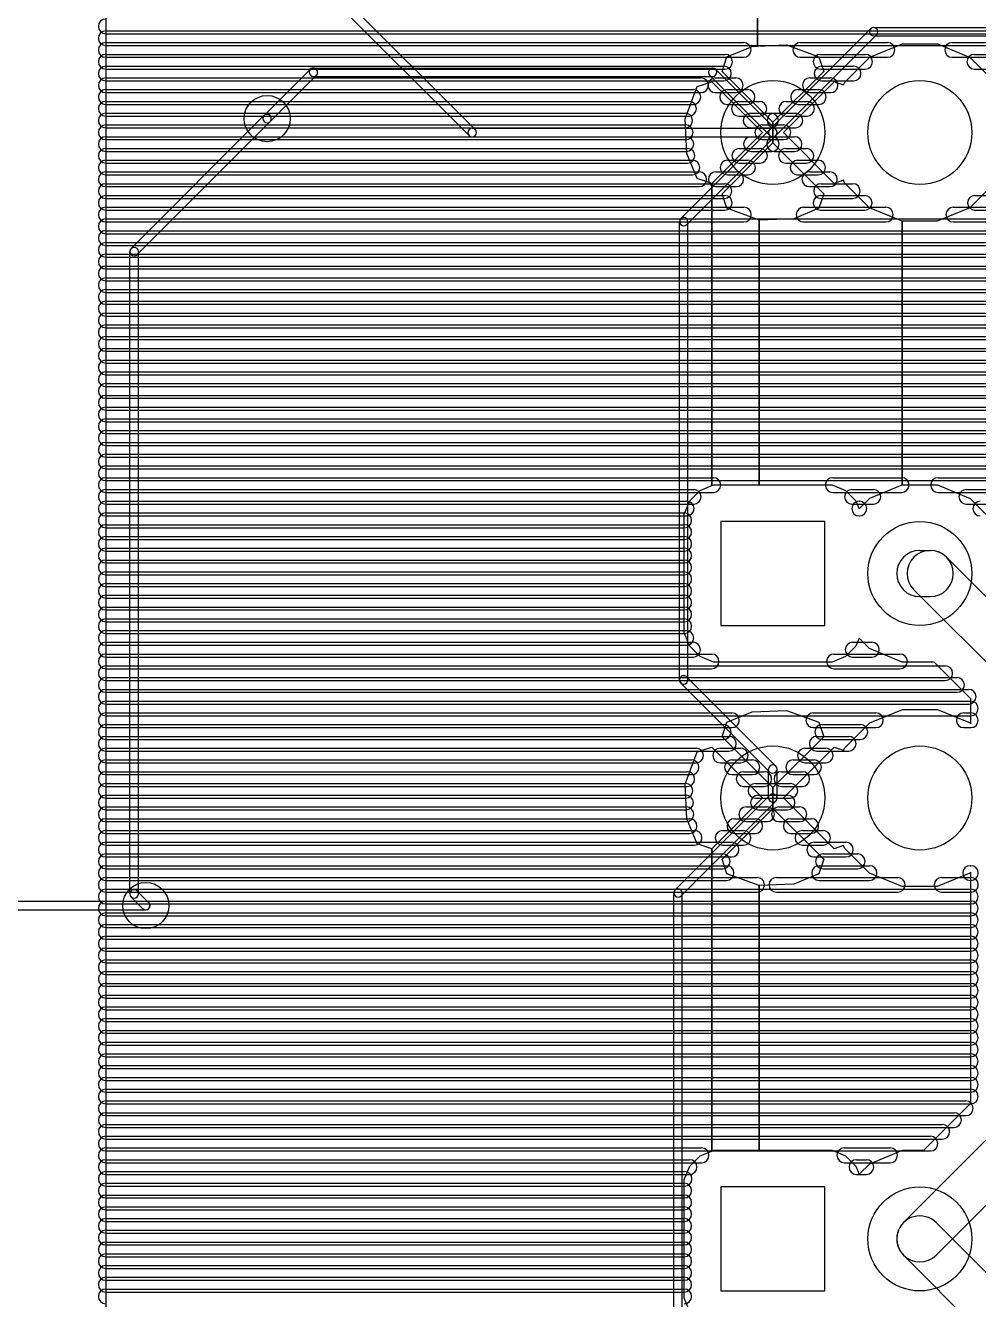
# Model space of a CAD drawing. Extents: x 25909 to 94169, y 14485 to 72115.
# Drawn here: x 76504 to 82990, y 24439 to 33106 of the extents above; entities that cross this region are included whole.
import ezdxf

# ---------------------------------------------------------------- set-up
doc = ezdxf.new("R2010")
doc.units = 0
doc.layers.add('BLACK', color=1, linetype='CONTINUOUS')

msp = doc.modelspace()

# ---------------------------------------------------------------- linework, layer by layer
at = {"layer": 'BLACK'}
for p, q in [((77050, 68150), (77050, 24288)), ((78326, 33555), (79523, 32358)), ((78367, 33596), (79564, 32399)), ((81486, 32966), (81486, 33402)), ((81486, 33402), (81486, 32966)), ((77050, 33070), (92578, 33070)), ((77050, 33070), (92578, 33070)), ((77050, 33050), (92498, 33050)), ((77050, 33050), (92498, 33050)), ((82256, 33084), (81571, 32399)), ((82297, 33043), (81612, 32358)), ((82277, 33093), (87913, 33093)), ((82277, 33035), (87913, 33035)), ((77050, 32990), (81392, 32990)), ((77050, 32990), (81392, 32990)), ((77050, 32970), (92578, 32970)), ((77050, 32970), (92578, 32970)), ((81278, 32893), (81449, 32964)), ((81449, 32964), (81486, 32966)), ((81486, 32966), (81684, 32974)), ((81684, 32974), (81904, 32893)), ((81777, 32990), (82371, 32990)), ((81777, 32990), (82371, 32990)), ((82250, 32890), (82472, 32981)), ((82472, 32981), (82712, 32981)), ((82712, 32981), (82933, 32889)), ((82811, 32990), (86371, 32990)), ((82811, 32990), (86371, 32990)), ((77050, 32910), (81266, 32910)), ((77050, 32910), (81266, 32910)), ((77050, 32890), (81392, 32890)), ((77050, 32890), (81392, 32890)), ((81245, 32794), (81278, 32893)), ((81777, 32890), (82371, 32890)), ((81777, 32890), (82371, 32890)), ((81904, 32893), (81937, 32794)), ((81915, 32910), (82219, 32910)), ((81915, 32910), (82219, 32910)), ((82080, 32720), (82250, 32890)), ((82811, 32890), (86371, 32890)), ((82811, 32890), (86371, 32890)), ((82933, 32889), (83103, 32719)), ((82962, 32910), (86220, 32910)), ((82962, 32910), (86220, 32910)), ((77050, 32830), (81258, 32830)), ((77050, 32830), (81258, 32830)), ((77050, 32810), (81266, 32810)), ((77050, 32810), (81266, 32810)), ((78129, 32495), (78442, 32808)), ((78170, 32454), (78483, 32767)), ((78464, 32817), (81180, 32817)), ((81161, 32767), (81570, 32358)), ((81202, 32808), (81611, 32399)), ((81486, 32554), (81245, 32794)), ((81937, 32794), (81591, 32449)), ((81915, 32810), (82219, 32810)), ((81915, 32810), (82219, 32810)), ((81922, 32830), (82140, 32830)), ((81922, 32830), (82140, 32830)), ((82962, 32810), (86220, 32810)), ((82962, 32810), (86220, 32810)), ((77050, 32750), (81102, 32750)), ((77050, 32750), (81102, 32750)), ((77050, 32730), (81258, 32730)), ((77050, 32730), (81258, 32730)), ((78464, 32759), (81180, 32759)), ((80995, 32471), (81076, 32691)), ((81076, 32691), (81175, 32724)), ((81175, 32724), (81486, 32413)), ((81199, 32750), (81339, 32750)), ((81199, 32750), (81339, 32750)), ((81662, 32378), (82007, 32724)), ((81842, 32750), (81984, 32750)), ((81842, 32750), (81984, 32750)), ((81922, 32730), (82140, 32730)), ((81922, 32730), (82140, 32730)), ((82007, 32724), (82072, 32703)), ((82072, 32703), (82080, 32720)), ((77050, 32670), (81050, 32670)), ((77050, 32670), (81050, 32670)), ((77050, 32650), (81102, 32650)), ((77050, 32650), (81102, 32650)), ((77050, 32590), (81020, 32590)), ((77050, 32590), (81020, 32590)), ((81199, 32650), (81339, 32650)), ((81199, 32650), (81339, 32650)), ((81279, 32670), (81419, 32670)), ((81279, 32670), (81419, 32670)), ((81359, 32590), (81499, 32590)), ((81359, 32590), (81499, 32590)), ((81682, 32590), (81824, 32590)), ((81682, 32590), (81824, 32590)), ((81762, 32670), (81904, 32670)), ((81762, 32670), (81904, 32670)), ((81842, 32650), (81984, 32650)), ((81842, 32650), (81984, 32650)), ((77050, 32570), (81050, 32570)), ((77050, 32570), (81050, 32570)), ((77050, 32510), (80994, 32510)), ((77050, 32510), (80994, 32510)), ((81279, 32570), (81419, 32570)), ((81279, 32570), (81419, 32570)), ((81439, 32510), (81579, 32510)), ((81439, 32510), (81579, 32510)), ((81591, 32449), (81486, 32554)), ((81602, 32510), (81744, 32510)), ((81602, 32510), (81744, 32510)), ((81762, 32570), (81904, 32570)), ((81762, 32570), (81904, 32570)), ((77050, 32490), (81020, 32490)), ((77050, 32490), (81020, 32490)), ((77050, 32430), (80998, 32430)), ((77050, 32430), (80998, 32430)), ((77224, 31590), (78127, 32493)), ((77265, 31549), (78168, 32452)), ((81005, 32236), (80995, 32471)), ((81359, 32490), (81499, 32490)), ((81359, 32490), (81499, 32490)), ((81519, 32430), (81663, 32430)), ((81519, 32430), (81663, 32430)), ((81591, 32307), (81591, 32449)), ((81591, 32449), (81591, 32307)), ((81682, 32490), (81824, 32490)), ((81682, 32490), (81824, 32490)), ((77050, 32410), (80994, 32410)), ((77050, 32410), (80994, 32410)), ((77050, 32350), (81002, 32350)), ((77050, 32350), (81002, 32350)), ((77050, 32330), (80998, 32330)), ((77050, 32330), (80998, 32330)), ((79544, 32407), (81590, 32407)), ((79544, 32349), (81590, 32349)), ((80963, 31792), (81570, 32399)), ((81004, 31751), (81611, 32358)), ((81486, 32344), (81175, 32032)), ((81439, 32410), (81579, 32410)), ((81439, 32410), (81579, 32410)), ((81442, 32350), (81584, 32350)), ((81442, 32350), (81584, 32350)), ((81486, 32413), (81520, 32378)), ((81520, 32378), (81486, 32344)), ((81519, 32330), (81663, 32330)), ((81519, 32330), (81663, 32330)), ((81599, 32350), (81739, 32350)), ((81599, 32350), (81739, 32350)), ((81602, 32410), (81744, 32410)), ((81602, 32410), (81744, 32410)), ((82007, 32032), (81662, 32378)), ((77050, 32270), (81010, 32270)), ((77050, 32270), (81010, 32270)), ((77050, 32250), (81002, 32250)), ((77050, 32250), (81002, 32250)), ((81362, 32270), (81504, 32270)), ((81362, 32270), (81504, 32270)), ((81442, 32250), (81584, 32250)), ((81442, 32250), (81584, 32250)), ((81486, 32203), (81591, 32307)), ((81591, 32307), (81937, 31962)), ((81599, 32250), (81739, 32250)), ((81599, 32250), (81739, 32250)), ((81679, 32270), (81819, 32270)), ((81679, 32270), (81819, 32270)), ((77050, 32190), (81044, 32190)), ((77050, 32190), (81044, 32190)), ((77050, 32170), (81010, 32170)), ((77050, 32170), (81010, 32170)), ((81076, 32065), (81005, 32236)), ((81245, 31962), (81486, 32203)), ((81282, 32190), (81422, 32190)), ((81282, 32190), (81422, 32190)), ((81362, 32170), (81504, 32170)), ((81362, 32170), (81504, 32170)), ((81679, 32170), (81819, 32170)), ((81679, 32170), (81819, 32170)), ((81759, 32190), (81899, 32190)), ((81759, 32190), (81899, 32190)), ((77050, 32110), (81090, 32110)), ((77050, 32110), (81090, 32110)), ((77050, 32090), (81044, 32090)), ((77050, 32090), (81044, 32090)), ((81202, 32110), (81342, 32110)), ((81202, 32110), (81342, 32110)), ((81282, 32090), (81422, 32090)), ((81282, 32090), (81422, 32090)), ((81759, 32090), (81899, 32090)), ((81759, 32090), (81899, 32090)), ((81839, 32110), (81979, 32110)), ((81839, 32110), (81979, 32110)), ((77050, 32030), (81262, 32030)), ((77050, 32030), (81262, 32030)), ((77050, 32010), (81090, 32010)), ((77050, 32010), (81090, 32010)), ((81175, 32032), (81076, 32065)), ((81175, 29976), (81175, 32032)), ((81175, 32032), (81175, 29976)), ((81202, 32010), (81342, 32010)), ((81202, 32010), (81342, 32010)), ((81839, 32010), (81979, 32010)), ((81839, 32010), (81979, 32010)), ((81919, 32030), (82135, 32030)), ((81919, 32030), (82135, 32030)), ((82072, 32054), (82007, 32032)), ((82079, 32037), (82072, 32054)), ((82249, 31867), (82079, 32037)), ((83102, 32036), (82932, 31866)), ((77050, 31950), (81264, 31950)), ((77050, 31950), (81264, 31950)), ((77050, 31930), (81262, 31930)), ((77050, 31930), (81262, 31930)), ((81278, 31863), (81245, 31962)), ((81937, 31962), (81904, 31863)), ((81916, 31950), (82216, 31950)), ((81916, 31950), (82216, 31950)), ((81919, 31930), (82135, 31930)), ((81919, 31930), (82135, 31930)), ((82966, 31950), (86216, 31950)), ((82966, 31950), (86216, 31950)), ((77050, 31870), (81394, 31870)), ((77050, 31870), (81394, 31870)), ((77050, 31850), (81264, 31850)), ((77050, 31850), (81264, 31850)), ((81486, 31787), (81278, 31863)), ((81904, 31863), (81733, 31792)), ((81800, 31870), (82360, 31870)), ((81800, 31870), (82360, 31870)), ((81916, 31850), (82216, 31850)), ((81916, 31850), (82216, 31850)), ((82470, 31775), (82249, 31867)), ((82932, 31866), (82710, 31775)), ((82819, 31870), (86361, 31870)), ((82819, 31870), (86361, 31870)), ((82966, 31850), (86216, 31850)), ((82966, 31850), (86216, 31850)), ((77050, 31790), (93448, 31790)), ((77050, 31790), (93448, 31790)), ((77050, 31770), (81394, 31770)), ((77050, 31770), (81394, 31770)), ((80955, 28655), (80955, 31771)), ((81013, 28655), (81013, 31771)), ((81498, 31782), (81486, 31787)), ((81733, 31792), (81498, 31782)), ((81498, 29981), (81498, 31782)), ((81498, 31782), (81498, 29981)), ((81800, 31770), (82360, 31770)), ((81800, 31770), (82360, 31770)), ((82470, 29981), (82470, 31775)), ((82710, 31775), (82470, 31775)), ((82470, 31775), (82470, 29981)), ((82819, 31770), (86361, 31770)), ((82819, 31770), (86361, 31770)), ((77050, 31710), (93448, 31710)), ((77050, 31710), (93448, 31710)), ((77050, 31690), (93448, 31690)), ((77050, 31690), (93448, 31690)), ((77050, 31630), (93448, 31630)), ((77050, 31630), (93448, 31630)), ((77050, 31610), (93448, 31610)), ((77050, 31610), (93448, 31610)), ((77050, 31550), (93448, 31550)), ((77050, 31550), (93448, 31550)), ((77215, 27198), (77215, 31568)), ((77273, 27198), (77273, 31568)), ((77050, 31530), (93448, 31530)), ((77050, 31530), (93448, 31530)), ((77050, 31470), (93448, 31470)), ((77050, 31470), (93448, 31470)), ((77050, 31450), (93448, 31450)), ((77050, 31450), (93448, 31450)), ((77050, 31390), (93448, 31390)), ((77050, 31390), (93448, 31390)), ((77050, 31370), (93448, 31370)), ((77050, 31370), (93448, 31370)), ((77050, 31310), (93448, 31310)), ((77050, 31310), (93448, 31310)), ((77050, 31290), (93448, 31290)), ((77050, 31290), (93448, 31290)), ((77050, 31230), (93448, 31230)), ((77050, 31230), (93448, 31230)), ((77050, 31210), (93448, 31210)), ((77050, 31210), (93448, 31210)), ((77050, 31150), (93448, 31150)), ((77050, 31150), (93448, 31150)), ((77050, 31130), (93448, 31130)), ((77050, 31130), (93448, 31130)), ((77050, 31070), (93448, 31070)), ((77050, 31070), (93448, 31070)), ((77050, 31050), (93448, 31050)), ((77050, 31050), (93448, 31050)), ((77050, 30990), (93448, 30990)), ((77050, 30990), (93448, 30990)), ((77050, 30970), (93448, 30970)), ((77050, 30970), (93448, 30970)), ((77050, 30910), (93448, 30910)), ((77050, 30910), (93448, 30910)), ((77050, 30890), (93448, 30890)), ((77050, 30890), (93448, 30890)), ((77050, 30830), (93448, 30830)), ((77050, 30830), (93448, 30830)), ((77050, 30810), (93448, 30810)), ((77050, 30810), (93448, 30810)), ((77050, 30750), (93448, 30750)), ((77050, 30750), (93448, 30750)), ((77050, 30730), (93448, 30730)), ((77050, 30730), (93448, 30730)), ((77050, 30670), (93448, 30670)), ((77050, 30670), (93448, 30670)), ((77050, 30650), (93448, 30650)), ((77050, 30650), (93448, 30650)), ((77050, 30590), (93448, 30590)), ((77050, 30590), (93448, 30590)), ((77050, 30570), (93448, 30570)), ((77050, 30570), (93448, 30570)), ((77050, 30510), (93448, 30510)), ((77050, 30510), (93448, 30510)), ((77050, 30490), (93448, 30490)), ((77050, 30490), (93448, 30490)), ((77050, 30430), (93448, 30430)), ((77050, 30430), (93448, 30430)), ((77050, 30410), (93448, 30410)), ((77050, 30410), (93448, 30410)), ((77050, 30350), (93448, 30350)), ((77050, 30350), (93448, 30350)), ((77050, 30330), (93448, 30330)), ((77050, 30330), (93448, 30330)), ((77050, 30270), (93448, 30270)), ((77050, 30270), (93448, 30270)), ((77050, 30250), (93448, 30250)), ((77050, 30250), (93448, 30250)), ((77050, 30190), (93448, 30190)), ((77050, 30190), (93448, 30190)), ((77050, 30170), (93448, 30170)), ((77050, 30170), (93448, 30170)), ((77050, 30110), (93448, 30110)), ((77050, 30110), (93448, 30110)), ((77050, 30090), (93448, 30090)), ((77050, 30090), (93448, 30090)), ((77050, 30030), (81186, 30030)), ((77050, 30030), (81186, 30030)), ((77050, 30010), (93448, 30010)), ((77050, 30010), (93448, 30010)), ((81998, 30030), (82468, 30030)), ((81998, 30030), (82468, 30030)), ((82715, 30030), (87681, 30030)), ((82715, 30030), (87681, 30030)), ((77050, 29950), (81052, 29950)), ((77050, 29950), (81052, 29950)), ((77050, 29930), (81186, 29930)), ((77050, 29930), (81186, 29930)), ((81026, 29873), (81096, 29943)), ((81096, 29943), (81175, 29976)), ((81175, 29976), (81188, 29981)), ((81188, 29981), (81486, 29981)), ((81486, 29981), (81498, 29981)), ((81498, 29981), (81995, 29981)), ((81995, 29981), (82086, 29943)), ((81998, 29930), (82468, 29930)), ((81998, 29930), (82468, 29930)), ((82086, 29943), (82156, 29873)), ((82129, 29950), (82275, 29950)), ((82129, 29950), (82275, 29950)), ((82250, 29890), (82470, 29981)), ((82470, 29981), (82712, 29981)), ((82712, 29981), (82933, 29889)), ((82715, 29930), (87681, 29930)), ((82715, 29930), (87681, 29930)), ((82907, 29950), (87549, 29950)), ((82907, 29950), (87549, 29950)), ((77050, 29870), (81004, 29870)), ((77050, 29870), (81004, 29870)), ((77050, 29850), (81052, 29850)), ((77050, 29850), (81052, 29850)), ((80988, 29782), (81026, 29873)), ((82129, 29850), (82275, 29850)), ((82129, 29850), (82275, 29850)), ((82156, 29873), (82178, 29819)), ((82178, 29819), (82250, 29890)), ((82178, 29870), (82180, 29870)), ((82178, 29870), (82180, 29870)), ((82907, 29850), (87549, 29850)), ((82907, 29850), (87549, 29850)), ((82933, 29889), (83103, 29719)), ((77050, 29790), (80988, 29790)), ((77050, 29790), (80988, 29790)), ((77050, 29770), (81004, 29770)), ((77050, 29770), (81004, 29770)), ((80988, 28975), (80988, 29782)), ((81945, 29732), (81237, 29732)), ((81237, 29732), (81237, 29024)), ((81945, 29024), (81945, 29732)), ((82178, 29770), (82180, 29770)), ((82178, 29770), (82180, 29770)), ((77050, 29710), (80988, 29710)), ((77050, 29710), (80988, 29710)), ((77050, 29690), (80988, 29690)), ((77050, 29690), (80988, 29690)), ((77050, 29630), (80988, 29630)), ((77050, 29630), (80988, 29630)), ((77050, 29610), (80988, 29610)), ((77050, 29610), (80988, 29610)), ((77050, 29550), (80988, 29550)), ((77050, 29550), (80988, 29550)), ((77050, 29530), (80988, 29530)), ((77050, 29530), (80988, 29530)), ((77050, 29470), (80988, 29470)), ((77050, 29470), (80988, 29470)), ((82591, 29535), (82661, 29535)), ((82773, 29489), (83457, 28805)), ((77050, 29450), (80988, 29450)), ((77050, 29450), (80988, 29450)), ((77050, 29390), (80988, 29390)), ((77050, 29390), (80988, 29390)), ((77050, 29370), (80988, 29370)), ((77050, 29370), (80988, 29370)), ((77050, 29310), (80988, 29310)), ((77050, 29310), (80988, 29310)), ((77050, 29290), (80988, 29290)), ((77050, 29290), (80988, 29290)), ((77050, 29230), (80988, 29230)), ((77050, 29230), (80988, 29230)), ((77050, 29210), (80988, 29210)), ((77050, 29210), (80988, 29210)), ((82551, 29267), (83235, 28583)), ((82591, 29221), (82661, 29221)), ((77050, 29150), (80988, 29150)), ((77050, 29150), (80988, 29150)), ((77050, 29130), (80988, 29130)), ((77050, 29130), (80988, 29130)), ((77050, 29070), (80988, 29070)), ((77050, 29070), (80988, 29070)), ((77050, 29050), (80988, 29050)), ((77050, 29050), (80988, 29050)), ((77050, 28990), (81002, 28990)), ((77050, 28990), (81002, 28990)), ((77050, 28970), (80988, 28970)), ((77050, 28970), (80988, 28970)), ((81026, 28883), (80988, 28975)), ((81237, 29024), (81945, 29024)), ((77050, 28910), (81048, 28910)), ((77050, 28910), (81048, 28910)), ((77050, 28890), (81002, 28890)), ((77050, 28890), (81002, 28890)), ((81096, 28813), (81026, 28883)), ((82156, 28883), (82086, 28813)), ((82133, 28910), (82265, 28910)), ((82133, 28910), (82265, 28910)), ((82178, 28938), (82156, 28883)), ((82249, 28867), (82178, 28938)), ((82470, 28775), (82249, 28867)), ((77050, 28830), (81174, 28830)), ((77050, 28830), (81174, 28830)), ((77050, 28810), (81048, 28810)), ((77050, 28810), (81048, 28810)), ((81187, 28775), (81096, 28813)), ((82086, 28813), (81994, 28775)), ((82006, 28830), (82456, 28830)), ((82006, 28830), (82456, 28830)), ((82133, 28810), (82265, 28810)), ((82133, 28810), (82265, 28810)), ((77050, 28750), (82764, 28750)), ((77050, 28750), (82764, 28750)), ((77050, 28730), (81174, 28730)), ((77050, 28730), (81174, 28730)), ((81994, 28775), (81187, 28775)), ((82006, 28730), (82456, 28730)), ((82006, 28730), (82456, 28730)), ((82689, 28775), (82470, 28775)), ((82939, 28525), (82689, 28775)), ((77050, 28670), (82844, 28670)), ((77050, 28670), (82844, 28670)), ((77050, 28650), (82764, 28650)), ((77050, 28650), (82764, 28650)), ((81570, 28027), (80963, 28634)), ((81611, 28068), (81004, 28675)), ((77050, 28590), (82924, 28590)), ((77050, 28590), (82924, 28590)), ((77050, 28570), (82844, 28570)), ((77050, 28570), (82844, 28570)), ((82939, 28356), (82939, 28525)), ((77050, 28510), (82938, 28510)), ((77050, 28510), (82938, 28510)), ((77050, 28490), (82924, 28490)), ((77050, 28490), (82924, 28490)), ((77050, 28430), (81312, 28430)), ((77050, 28430), (81312, 28430)), ((81278, 28366), (81449, 28437)), ((81449, 28437), (81684, 28447)), ((81684, 28447), (81904, 28366)), ((81866, 28430), (82292, 28430)), ((81866, 28430), (82292, 28430)), ((82250, 28363), (82472, 28454)), ((82472, 28454), (82712, 28454)), ((82712, 28454), (82933, 28362)), ((82890, 28430), (82938, 28430)), ((82890, 28430), (82938, 28430)), ((77050, 28410), (82938, 28410)), ((77050, 28410), (82938, 28410)), ((77050, 28350), (81256, 28350)), ((77050, 28350), (81256, 28350)), ((81245, 28267), (81278, 28366)), ((81904, 28366), (81937, 28267)), ((81926, 28350), (82186, 28350)), ((81926, 28350), (82186, 28350)), ((82080, 28193), (82250, 28363)), ((82933, 28362), (82939, 28356)), ((77050, 28330), (81312, 28330)), ((77050, 28330), (81312, 28330)), ((77050, 28270), (81292, 28270)), ((77050, 28270), (81292, 28270)), ((81591, 27922), (81245, 28267)), ((81937, 28267), (81591, 27922)), ((81866, 28330), (82292, 28330)), ((81866, 28330), (82292, 28330)), ((81889, 28270), (82107, 28270)), ((81889, 28270), (82107, 28270)), ((82890, 28330), (82938, 28330)), ((82890, 28330), (82938, 28330)), ((77050, 28250), (81256, 28250)), ((77050, 28250), (81256, 28250)), ((77050, 28190), (81068, 28190)), ((77050, 28190), (81068, 28190)), ((77050, 28170), (81292, 28170)), ((77050, 28170), (81292, 28170)), ((81076, 28164), (81175, 28197)), ((81175, 28197), (81520, 27851)), ((81232, 28190), (81372, 28190)), ((81232, 28190), (81372, 28190)), ((81662, 27851), (82007, 28197)), ((81809, 28190), (81951, 28190)), ((81809, 28190), (81951, 28190)), ((81889, 28170), (82107, 28170)), ((81889, 28170), (82107, 28170)), ((81926, 28250), (82186, 28250)), ((81926, 28250), (82186, 28250)), ((82007, 28197), (82072, 28176)), ((82072, 28176), (82080, 28193)), ((77050, 28110), (81038, 28110)), ((77050, 28110), (81038, 28110)), ((77050, 28090), (81068, 28090)), ((77050, 28090), (81068, 28090)), ((80995, 27944), (81076, 28164)), ((81232, 28090), (81372, 28090)), ((81232, 28090), (81372, 28090)), ((81312, 28110), (81452, 28110)), ((81312, 28110), (81452, 28110)), ((81729, 28110), (81871, 28110)), ((81729, 28110), (81871, 28110)), ((81809, 28090), (81951, 28090)), ((81809, 28090), (81951, 28090)), ((77050, 28030), (81008, 28030)), ((77050, 28030), (81008, 28030)), ((77050, 28010), (81038, 28010)), ((77050, 28010), (81038, 28010)), ((81312, 28010), (81452, 28010)), ((81312, 28010), (81452, 28010)), ((81392, 28030), (81532, 28030)), ((81392, 28030), (81532, 28030)), ((81562, 27851), (81562, 28047)), ((81620, 27851), (81620, 28047)), ((81649, 28030), (81791, 28030)), ((81649, 28030), (81791, 28030)), ((81729, 28010), (81871, 28010)), ((81729, 28010), (81871, 28010)), ((77050, 27950), (80996, 27950)), ((77050, 27950), (80996, 27950)), ((77050, 27930), (81008, 27930)), ((77050, 27930), (81008, 27930)), ((81005, 27709), (80995, 27944)), ((81392, 27930), (81532, 27930)), ((81392, 27930), (81532, 27930)), ((81472, 27950), (81710, 27950)), ((81472, 27950), (81710, 27950)), ((81591, 27780), (81591, 27922)), ((81591, 27922), (81591, 27780)), ((81649, 27930), (81791, 27930)), ((81649, 27930), (81791, 27930)), ((77050, 27870), (81000, 27870)), ((77050, 27870), (81000, 27870)), ((77050, 27850), (80996, 27850)), ((77050, 27850), (80996, 27850)), ((80925, 27226), (81570, 27871)), ((80966, 27185), (81611, 27830)), ((81520, 27851), (81175, 27505)), ((81472, 27850), (81710, 27850)), ((81472, 27850), (81710, 27850)), ((81489, 27870), (81691, 27870)), ((81489, 27870), (81691, 27870)), ((82007, 27505), (81662, 27851)), ((77050, 27790), (81002, 27790)), ((77050, 27790), (81002, 27790)), ((77050, 27770), (81000, 27770)), ((77050, 27770), (81000, 27770)), ((81245, 27435), (81591, 27780)), ((81409, 27790), (81551, 27790)), ((81409, 27790), (81551, 27790)), ((81489, 27770), (81691, 27770)), ((81489, 27770), (81691, 27770)), ((81591, 27780), (81937, 27435)), ((81632, 27790), (81772, 27790)), ((81632, 27790), (81772, 27790)), ((77050, 27710), (81024, 27710)), ((77050, 27710), (81024, 27710)), ((77050, 27690), (81002, 27690)), ((77050, 27690), (81002, 27690)), ((81076, 27538), (81005, 27709)), ((81329, 27710), (81471, 27710)), ((81329, 27710), (81471, 27710)), ((81409, 27690), (81551, 27690)), ((81409, 27690), (81551, 27690)), ((81632, 27690), (81772, 27690)), ((81632, 27690), (81772, 27690)), ((81712, 27710), (81852, 27710)), ((81712, 27710), (81852, 27710)), ((77050, 27630), (81058, 27630)), ((77050, 27630), (81058, 27630)), ((77050, 27610), (81024, 27610)), ((77050, 27610), (81024, 27610)), ((81249, 27630), (81391, 27630)), ((81249, 27630), (81391, 27630)), ((81329, 27610), (81471, 27610)), ((81329, 27610), (81471, 27610)), ((81712, 27610), (81852, 27610)), ((81712, 27610), (81852, 27610)), ((81792, 27630), (81932, 27630)), ((81792, 27630), (81932, 27630)), ((77050, 27550), (81310, 27550)), ((77050, 27550), (81310, 27550)), ((77050, 27530), (81058, 27530)), ((77050, 27530), (81058, 27530)), ((81175, 27505), (81076, 27538)), ((81175, 25449), (81175, 27505)), ((81175, 27505), (81175, 25449)), ((81249, 27530), (81391, 27530)), ((81249, 27530), (81391, 27530)), ((81792, 27530), (81932, 27530)), ((81792, 27530), (81932, 27530)), ((81872, 27550), (82088, 27550)), ((81872, 27550), (82088, 27550)), ((82072, 27527), (82007, 27505)), ((82079, 27510), (82072, 27527)), ((82249, 27340), (82079, 27510)), ((77050, 27470), (81250, 27470)), ((77050, 27470), (81250, 27470)), ((77050, 27450), (81310, 27450)), ((77050, 27450), (81310, 27450)), ((77050, 27390), (81276, 27390)), ((77050, 27390), (81276, 27390)), ((81278, 27336), (81245, 27435)), ((81872, 27450), (82088, 27450)), ((81872, 27450), (82088, 27450)), ((81937, 27435), (81904, 27336)), ((81905, 27390), (82249, 27390)), ((81905, 27390), (82249, 27390)), ((81932, 27470), (82168, 27470)), ((81932, 27470), (82168, 27470)), ((82933, 27390), (82939, 27390)), ((82933, 27390), (82939, 27390)), ((77050, 27370), (81250, 27370)), ((77050, 27370), (81250, 27370)), ((77050, 27310), (81484, 27310)), ((77050, 27310), (81484, 27310)), ((81498, 27255), (81278, 27336)), ((81615, 27310), (82441, 27310)), ((81615, 27310), (82441, 27310)), ((81904, 27336), (81733, 27265)), ((81932, 27370), (82168, 27370)), ((81932, 27370), (82168, 27370)), ((82470, 27248), (82249, 27340)), ((82932, 27339), (82710, 27248)), ((82739, 27310), (82939, 27310)), ((82739, 27310), (82939, 27310)), ((82939, 27346), (82932, 27339)), ((82939, 25775), (82939, 27346)), ((77050, 27290), (81276, 27290)), ((77050, 27290), (81276, 27290)), ((77050, 27230), (82938, 27230)), ((77050, 27230), (82938, 27230)), ((77342, 27141), (77265, 27218)), ((81733, 27265), (81498, 27255)), ((81498, 25454), (81498, 27255)), ((81498, 27255), (81498, 25454)), ((81905, 27290), (82249, 27290)), ((81905, 27290), (82249, 27290)), ((82710, 27248), (82470, 27248)), ((82933, 27290), (82939, 27290)), ((82933, 27290), (82939, 27290)), ((74527, 27148), (77323, 27148)), ((77050, 27210), (81484, 27210)), ((77050, 27210), (81484, 27210)), ((77050, 27150), (82938, 27150)), ((77050, 27150), (82938, 27150)), ((77050, 27130), (82938, 27130)), ((77050, 27130), (82938, 27130)), ((77301, 27100), (77224, 27177)), ((80916, 24205), (80916, 27205)), ((80974, 24205), (80974, 27205)), ((81615, 27210), (82441, 27210)), ((81615, 27210), (82441, 27210)), ((82739, 27210), (82939, 27210)), ((82739, 27210), (82939, 27210)), ((74527, 27090), (77323, 27090)), ((77050, 27070), (82938, 27070)), ((77050, 27070), (82938, 27070)), ((77050, 27050), (82938, 27050)), ((77050, 27050), (82938, 27050)), ((77050, 26990), (82938, 26990)), ((77050, 26990), (82938, 26990)), ((77050, 26970), (82938, 26970)), ((77050, 26970), (82938, 26970)), ((77050, 26910), (82938, 26910)), ((77050, 26910), (82938, 26910)), ((77050, 26890), (82938, 26890)), ((77050, 26890), (82938, 26890)), ((77050, 26830), (82938, 26830)), ((77050, 26830), (82938, 26830)), ((77050, 26810), (82938, 26810)), ((77050, 26810), (82938, 26810)), ((77050, 26750), (82938, 26750)), ((77050, 26750), (82938, 26750)), ((77050, 26730), (82938, 26730)), ((77050, 26730), (82938, 26730)), ((77050, 26670), (82938, 26670)), ((77050, 26670), (82938, 26670)), ((77050, 26650), (82938, 26650)), ((77050, 26650), (82938, 26650)), ((77050, 26590), (82938, 26590)), ((77050, 26590), (82938, 26590)), ((77050, 26570), (82938, 26570)), ((77050, 26570), (82938, 26570)), ((77050, 26510), (82938, 26510)), ((77050, 26510), (82938, 26510)), ((77050, 26490), (82938, 26490)), ((77050, 26490), (82938, 26490)), ((77050, 26430), (82938, 26430)), ((77050, 26430), (82938, 26430)), ((77050, 26410), (82938, 26410)), ((77050, 26410), (82938, 26410)), ((77050, 26350), (82938, 26350)), ((77050, 26350), (82938, 26350)), ((77050, 26330), (82938, 26330)), ((77050, 26330), (82938, 26330)), ((77050, 26270), (82938, 26270)), ((77050, 26270), (82938, 26270)), ((77050, 26250), (82938, 26250)), ((77050, 26250), (82938, 26250)), ((77050, 26190), (82938, 26190)), ((77050, 26190), (82938, 26190)), ((77050, 26170), (82938, 26170)), ((77050, 26170), (82938, 26170)), ((77050, 26110), (82938, 26110)), ((77050, 26110), (82938, 26110)), ((77050, 26090), (82938, 26090)), ((77050, 26090), (82938, 26090)), ((77050, 26030), (82938, 26030)), ((77050, 26030), (82938, 26030)), ((77050, 26010), (82938, 26010)), ((77050, 26010), (82938, 26010)), ((77050, 25950), (82938, 25950)), ((77050, 25950), (82938, 25950)), ((77050, 25930), (82938, 25930)), ((77050, 25930), (82938, 25930)), ((77050, 25870), (82938, 25870)), ((77050, 25870), (82938, 25870)), ((77050, 25850), (82938, 25850)), ((77050, 25850), (82938, 25850)), ((77050, 25790), (82904, 25790)), ((77050, 25790), (82904, 25790)), ((77050, 25770), (82938, 25770)), ((77050, 25770), (82938, 25770)), ((82618, 25454), (82939, 25775)), ((77050, 25710), (82824, 25710)), ((77050, 25710), (82824, 25710)), ((77050, 25690), (82904, 25690)), ((77050, 25690), (82904, 25690)), ((83234, 25717), (82480, 24963)), ((77050, 25630), (82744, 25630)), ((77050, 25630), (82744, 25630)), ((77050, 25610), (82824, 25610)), ((77050, 25610), (82824, 25610)), ((77050, 25550), (82664, 25550)), ((77050, 25550), (82664, 25550)), ((77050, 25530), (82744, 25530)), ((77050, 25530), (82744, 25530)), ((83456, 25495), (82702, 24741)), ((77050, 25470), (81106, 25470)), ((77050, 25470), (81106, 25470)), ((77050, 25450), (82664, 25450)), ((77050, 25450), (82664, 25450)), ((81026, 25346), (81096, 25416)), ((81096, 25416), (81175, 25449)), ((81175, 25449), (81188, 25454)), ((81188, 25454), (81498, 25454)), ((81498, 25454), (81995, 25454)), ((81995, 25454), (82086, 25416)), ((82077, 25470), (82389, 25470)), ((82077, 25470), (82389, 25470)), ((82086, 25416), (82156, 25346)), ((82250, 25363), (82472, 25454)), ((82472, 25454), (82618, 25454)), ((77050, 25390), (81024, 25390)), ((77050, 25390), (81024, 25390)), ((77050, 25370), (81106, 25370)), ((77050, 25370), (81106, 25370)), ((77050, 25310), (80990, 25310)), ((77050, 25310), (80990, 25310)), ((80988, 25255), (81026, 25346)), ((82077, 25370), (82389, 25370)), ((82077, 25370), (82389, 25370)), ((82156, 25346), (82178, 25292)), ((82159, 25390), (82227, 25390)), ((82159, 25390), (82227, 25390)), ((82178, 25292), (82250, 25363)), ((77050, 25290), (81024, 25290)), ((77050, 25290), (81024, 25290)), ((77050, 25230), (80988, 25230)), ((77050, 25230), (80988, 25230)), ((80988, 24448), (80988, 25255)), ((82159, 25290), (82227, 25290)), ((82159, 25290), (82227, 25290)), ((77050, 25210), (80990, 25210)), ((77050, 25210), (80990, 25210)), ((77050, 25150), (80988, 25150)), ((77050, 25150), (80988, 25150)), ((81945, 25205), (81237, 25205)), ((81237, 25205), (81237, 24497)), ((81945, 24497), (81945, 25205)), ((77050, 25130), (80988, 25130)), ((77050, 25130), (80988, 25130)), ((77050, 25070), (80988, 25070)), ((77050, 25070), (80988, 25070)), ((77050, 25050), (80988, 25050)), ((77050, 25050), (80988, 25050)), ((77050, 24990), (80988, 24990)), ((77050, 24990), (80988, 24990)), ((77050, 24970), (80988, 24970)), ((77050, 24970), (80988, 24970)), ((77050, 24910), (80988, 24910)), ((77050, 24910), (80988, 24910)), ((77050, 24890), (80988, 24890)), ((77050, 24890), (80988, 24890)), ((83456, 24208), (82702, 24962)), ((77050, 24830), (80988, 24830)), ((77050, 24830), (80988, 24830)), ((77050, 24810), (80988, 24810)), ((77050, 24810), (80988, 24810)), ((77050, 24750), (80988, 24750)), ((77050, 24750), (80988, 24750)), ((77050, 24730), (80988, 24730)), ((77050, 24730), (80988, 24730)), ((83234, 23986), (82480, 24740)), ((77050, 24670), (80988, 24670)), ((77050, 24670), (80988, 24670)), ((77050, 24650), (80988, 24650)), ((77050, 24650), (80988, 24650)), ((77050, 24590), (80988, 24590)), ((77050, 24590), (80988, 24590)), ((77050, 24570), (80988, 24570)), ((77050, 24570), (80988, 24570)), ((77050, 24510), (80988, 24510)), ((77050, 24510), (80988, 24510)), ((77050, 24490), (80988, 24490)), ((77050, 24490), (80988, 24490)), ((81026, 24356), (80988, 24448)), ((81237, 24497), (81945, 24497))]:
    msp.add_line(p, q, dxfattribs=at)
for centre, radius in [((81591, 32378), 354), ((82591, 32378), 354), ((78149, 32473), 157), ((82591, 29378), 354), ((81591, 27851), 354), ((82591, 27851), 354), ((77323, 27119), 157), ((82591, 24851), 354)]:
    msp.add_circle(centre, radius, dxfattribs=at)
for centre, radius, start, end in [((77050, 33100), 50, 90, 270), ((77050, 33100), 50, 90, 270), ((77050, 33020), 50, 90, 270), ((77050, 33020), 50, 90, 270), ((82277, 33064), 29, 90, 270), ((82277, 33064), 29, -45, 135), ((77050, 32940), 50, 90, 270), ((77050, 32940), 50, 90, 270), ((81392, 32940), 50, 270, 450), ((81392, 32940), 50, 270, 450), ((81777, 32940), 50, 90, 270), ((81777, 32940), 50, 90, 270), ((82371, 32940), 50, 270, 450), ((82371, 32940), 50, 270, 450), ((82811, 32940), 50, 90, 270), ((82811, 32940), 50, 90, 270), ((77050, 32860), 50, 90, 270), ((77050, 32860), 50, 90, 270), ((81266, 32860), 50, 270, 450), ((81266, 32860), 50, 270, 450), ((81915, 32860), 50, 90, 270), ((81915, 32860), 50, 90, 270), ((82219, 32860), 50, 270, 450), ((82219, 32860), 50, 270, 450), ((82962, 32860), 50, 90, 270), ((82962, 32860), 50, 90, 270), ((77050, 32780), 50, 90, 270), ((77050, 32780), 50, 90, 270), ((78464, 32788), 29, 90, 270), ((78463, 32788), 29, 315, 495), ((81182, 32787), 29, 45, 225), ((81180, 32788), 29, 270, 450), ((81258, 32780), 50, 270, 450), ((81258, 32780), 50, 270, 450), ((81922, 32780), 50, 90, 270), ((81922, 32780), 50, 90, 270), ((82140, 32780), 50, 270, 450), ((82140, 32780), 50, 270, 450), ((77050, 32700), 50, 90, 270), ((77050, 32700), 50, 90, 270), ((81102, 32700), 50, 270, 450), ((81102, 32700), 50, 270, 450), ((81199, 32700), 50, 90, 270), ((81199, 32700), 50, 90, 270), ((81339, 32700), 50, 270, 450), ((81339, 32700), 50, 270, 450), ((81842, 32700), 50, 90, 270), ((81842, 32700), 50, 90, 270), ((81984, 32700), 50, 270, 450), ((81984, 32700), 50, 270, 450), ((77050, 32620), 50, 90, 270), ((77050, 32620), 50, 90, 270), ((77050, 32540), 50, 90, 270), ((77050, 32540), 50, 90, 270), ((81020, 32540), 50, 270, 450), ((81020, 32540), 50, 270, 450), ((81050, 32620), 50, 270, 450), ((81050, 32620), 50, 270, 450), ((81279, 32620), 50, 90, 270), ((81279, 32620), 50, 90, 270), ((81359, 32540), 50, 90, 270), ((81359, 32540), 50, 90, 270), ((81419, 32620), 50, 270, 450), ((81419, 32620), 50, 270, 450), ((81499, 32540), 50, 270, 450), ((81499, 32540), 50, 270, 450), ((81682, 32540), 50, 90, 270), ((81682, 32540), 50, 90, 270), ((81762, 32620), 50, 90, 270), ((81762, 32620), 50, 90, 270), ((81824, 32540), 50, 270, 450), ((81824, 32540), 50, 270, 450), ((81904, 32620), 50, 270, 450), ((81904, 32620), 50, 270, 450), ((77050, 32460), 50, 90, 270), ((77050, 32460), 50, 90, 270), ((80994, 32460), 50, 270, 450), ((80994, 32460), 50, 270, 450), ((81439, 32460), 50, 90, 270), ((81439, 32460), 50, 90, 270), ((81602, 32460), 50, 90, 270), ((81602, 32460), 50, 90, 270), ((81579, 32460), 50, 270, 450), ((81579, 32460), 50, 270, 450), ((81744, 32460), 50, 270, 450), ((81744, 32460), 50, 270, 450), ((77050, 32380), 50, 90, 270), ((77050, 32380), 50, 90, 270), ((78149, 32474), 29, 135, 315), ((78148, 32473), 29, 315, 495), ((80998, 32380), 50, 270, 450), ((80998, 32380), 50, 270, 450), ((81519, 32380), 50, 90, 270), ((81519, 32380), 50, 90, 270), ((81663, 32380), 50, 270, 450), ((81663, 32380), 50, 270, 450), ((77050, 32300), 50, 90, 270), ((77050, 32300), 50, 90, 270), ((79544, 32378), 29, 90, 270), ((79544, 32378), 29, 225, 405), ((81002, 32300), 50, 270, 450), ((81002, 32300), 50, 270, 450), ((81442, 32300), 50, 90, 270), ((81442, 32300), 50, 90, 270), ((81599, 32300), 50, 90, 270), ((81599, 32300), 50, 90, 270), ((81591, 32378), 29, 135, 315), ((81590, 32378), 29, 315, 495), ((81590, 32379), 29, 225, 405), ((81584, 32300), 50, 270, 450), ((81584, 32300), 50, 270, 450), ((81590, 32378), 29, 270, 450), ((81739, 32300), 50, 270, 450), ((81739, 32300), 50, 270, 450), ((77050, 32220), 50, 90, 270), ((77050, 32220), 50, 90, 270), ((81010, 32220), 50, 270, 450), ((81010, 32220), 50, 270, 450), ((81362, 32220), 50, 90, 270), ((81362, 32220), 50, 90, 270), ((81504, 32220), 50, 270, 450), ((81504, 32220), 50, 270, 450), ((81679, 32220), 50, 90, 270), ((81679, 32220), 50, 90, 270), ((81819, 32220), 50, 270, 450), ((81819, 32220), 50, 270, 450), ((77050, 32140), 50, 90, 270), ((77050, 32140), 50, 90, 270), ((81044, 32140), 50, 270, 450), ((81044, 32140), 50, 270, 450), ((81282, 32140), 50, 90, 270), ((81282, 32140), 50, 90, 270), ((81422, 32140), 50, 270, 450), ((81422, 32140), 50, 270, 450), ((81759, 32140), 50, 90, 270), ((81759, 32140), 50, 90, 270), ((81899, 32140), 50, 270, 450), ((81899, 32140), 50, 270, 450), ((77050, 32060), 50, 90, 270), ((77050, 32060), 50, 90, 270), ((81090, 32060), 50, 270, 450), ((81090, 32060), 50, 270, 450), ((81202, 32060), 50, 90, 270), ((81202, 32060), 50, 90, 270), ((81342, 32060), 50, 270, 450), ((81342, 32060), 50, 270, 450), ((81839, 32060), 50, 90, 270), ((81839, 32060), 50, 90, 270), ((81979, 32060), 50, 270, 450), ((81979, 32060), 50, 270, 450), ((77050, 31980), 50, 90, 270), ((77050, 31980), 50, 90, 270), ((81262, 31980), 50, 270, 450), ((81262, 31980), 50, 270, 450), ((81919, 31980), 50, 90, 270), ((81919, 31980), 50, 90, 270), ((82135, 31980), 50, 270, 450), ((82135, 31980), 50, 270, 450), ((77050, 31900), 50, 90, 270), ((77050, 31900), 50, 90, 270), ((81264, 31900), 50, 270, 450), ((81264, 31900), 50, 270, 450), ((81916, 31900), 50, 90, 270), ((81916, 31900), 50, 90, 270), ((82216, 31900), 50, 270, 450), ((82216, 31900), 50, 270, 450), ((82966, 31900), 50, 90, 270), ((82966, 31900), 50, 90, 270), ((77050, 31820), 50, 90, 270), ((77050, 31820), 50, 90, 270), ((81394, 31820), 50, 270, 450), ((81394, 31820), 50, 270, 450), ((81800, 31820), 50, 90, 270), ((81800, 31820), 50, 90, 270), ((82360, 31820), 50, 270, 450), ((82360, 31820), 50, 270, 450), ((82819, 31820), 50, 90, 270), ((82819, 31820), 50, 90, 270), ((77050, 31740), 50, 90, 270), ((77050, 31740), 50, 90, 270), ((80984, 31771), 29, 360, 540), ((80984, 31772), 29, 135, 315), ((77050, 31660), 50, 90, 270), ((77050, 31660), 50, 90, 270), ((77050, 31580), 50, 90, 270), ((77050, 31580), 50, 90, 270), ((77050, 31500), 50, 90, 270), ((77050, 31500), 50, 90, 270), ((77244, 31568), 29, 360, 540), ((77244, 31569), 29, 135, 315), ((77050, 31420), 50, 90, 270), ((77050, 31420), 50, 90, 270), ((77050, 31340), 50, 90, 270), ((77050, 31340), 50, 90, 270), ((77050, 31260), 50, 90, 270), ((77050, 31260), 50, 90, 270), ((77050, 31180), 50, 90, 270), ((77050, 31180), 50, 90, 270), ((77050, 31100), 50, 90, 270), ((77050, 31100), 50, 90, 270), ((77050, 31020), 50, 90, 270), ((77050, 31020), 50, 90, 270), ((77050, 30940), 50, 90, 270), ((77050, 30940), 50, 90, 270), ((77050, 30860), 50, 90, 270), ((77050, 30860), 50, 90, 270), ((77050, 30780), 50, 90, 270), ((77050, 30780), 50, 90, 270), ((77050, 30700), 50, 90, 270), ((77050, 30700), 50, 90, 270), ((77050, 30620), 50, 90, 270), ((77050, 30620), 50, 90, 270), ((77050, 30540), 50, 90, 270), ((77050, 30540), 50, 90, 270), ((77050, 30460), 50, 90, 270), ((77050, 30460), 50, 90, 270), ((77050, 30380), 50, 90, 270), ((77050, 30380), 50, 90, 270), ((77050, 30300), 50, 90, 270), ((77050, 30300), 50, 90, 270), ((77050, 30220), 50, 90, 270), ((77050, 30220), 50, 90, 270), ((77050, 30140), 50, 90, 270), ((77050, 30140), 50, 90, 270), ((77050, 30060), 50, 90, 270), ((77050, 30060), 50, 90, 270), ((77050, 29980), 50, 90, 270), ((77050, 29980), 50, 90, 270), ((81186, 29980), 50, 270, 450), ((81186, 29980), 50, 270, 450), ((81998, 29980), 50, 90, 270), ((81998, 29980), 50, 90, 270), ((82468, 29980), 50, 270, 450), ((82468, 29980), 50, 270, 450), ((82715, 29980), 50, 90, 270), ((82715, 29980), 50, 90, 270), ((77050, 29900), 50, 90, 270), ((77050, 29900), 50, 90, 270), ((81052, 29900), 50, 270, 450), ((81052, 29900), 50, 270, 450), ((82129, 29900), 50, 90, 270), ((82129, 29900), 50, 90, 270), ((82275, 29900), 50, 270, 450), ((82275, 29900), 50, 270, 450), ((82907, 29900), 50, 90, 270), ((82907, 29900), 50, 90, 270), ((77050, 29820), 50, 90, 270), ((77050, 29820), 50, 90, 270), ((81004, 29820), 50, 270, 450), ((81004, 29820), 50, 270, 450), ((82178, 29820), 50, 90, 270), ((82178, 29820), 50, 90, 270), ((82180, 29820), 50, 270, 450), ((82180, 29820), 50, 270, 450), ((83002, 29820), 50, 90, 270), ((83002, 29820), 50, 90, 270), ((77050, 29740), 50, 90, 270), ((77050, 29740), 50, 90, 270), ((80988, 29740), 50, 270, 450), ((80988, 29740), 50, 270, 450), ((77050, 29660), 50, 90, 270), ((77050, 29660), 50, 90, 270), ((80988, 29660), 50, 270, 450), ((80988, 29660), 50, 270, 450), ((77050, 29580), 50, 90, 270), ((77050, 29580), 50, 90, 270), ((80988, 29580), 50, 270, 450), ((80988, 29580), 50, 270, 450), ((77050, 29500), 50, 90, 270), ((77050, 29500), 50, 90, 270), ((77050, 29420), 50, 90, 270), ((77050, 29420), 50, 90, 270), ((80988, 29500), 50, 270, 450), ((80988, 29500), 50, 270, 450), ((80988, 29420), 50, 270, 450), ((80988, 29420), 50, 270, 450), ((82591, 29378), 157, 90, 270), ((82662, 29378), 157, 45, 225), ((82661, 29378), 157, 270, 450), ((77050, 29340), 50, 90, 270), ((77050, 29340), 50, 90, 270), ((80988, 29340), 50, 270, 450), ((80988, 29340), 50, 270, 450), ((77050, 29260), 50, 90, 270), ((77050, 29260), 50, 90, 270), ((80988, 29260), 50, 270, 450), ((80988, 29260), 50, 270, 450), ((77050, 29180), 50, 90, 270), ((77050, 29180), 50, 90, 270), ((80988, 29180), 50, 270, 450), ((80988, 29180), 50, 270, 450), ((77050, 29100), 50, 90, 270), ((77050, 29100), 50, 90, 270), ((80988, 29100), 50, 270, 450), ((80988, 29100), 50, 270, 450), ((77050, 29020), 50, 90, 270), ((77050, 29020), 50, 90, 270), ((80988, 29020), 50, 270, 450), ((80988, 29020), 50, 270, 450), ((77050, 28940), 50, 90, 270), ((77050, 28940), 50, 90, 270), ((81002, 28940), 50, 270, 450), ((81002, 28940), 50, 270, 450), ((77050, 28860), 50, 90, 270), ((77050, 28860), 50, 90, 270), ((81048, 28860), 50, 270, 450), ((81048, 28860), 50, 270, 450), ((82133, 28860), 50, 90, 270), ((82133, 28860), 50, 90, 270), ((82265, 28860), 50, 270, 450), ((82265, 28860), 50, 270, 450), ((77050, 28780), 50, 90, 270), ((77050, 28780), 50, 90, 270), ((81174, 28780), 50, 270, 450), ((81174, 28780), 50, 270, 450), ((82006, 28780), 50, 90, 270), ((82006, 28780), 50, 90, 270), ((82456, 28780), 50, 270, 450), ((82456, 28780), 50, 270, 450), ((77050, 28700), 50, 90, 270), ((77050, 28700), 50, 90, 270), ((82764, 28700), 50, 270, 450), ((82764, 28700), 50, 270, 450), ((77050, 28620), 50, 90, 270), ((77050, 28620), 50, 90, 270), ((80984, 28654), 29, 405, 585), ((80984, 28655), 29, 180, 360), ((82844, 28620), 50, 270, 450), ((82844, 28620), 50, 270, 450), ((77050, 28540), 50, 90, 270), ((77050, 28540), 50, 90, 270), ((82924, 28540), 50, 270, 450), ((82924, 28540), 50, 270, 450), ((77050, 28460), 50, 90, 270), ((77050, 28460), 50, 90, 270), ((77050, 28380), 50, 90, 270), ((77050, 28380), 50, 90, 270), ((81312, 28380), 50, 270, 450), ((81312, 28380), 50, 270, 450), ((81866, 28380), 50, 90, 270), ((81866, 28380), 50, 90, 270), ((82292, 28380), 50, 270, 450), ((82292, 28380), 50, 270, 450), ((82890, 28380), 50, 90, 270), ((82890, 28380), 50, 90, 270), ((82938, 28460), 50, 270, 450), ((82938, 28460), 50, 270, 450), ((82938, 28380), 50, 270, 450), ((82938, 28380), 50, 270, 450), ((77050, 28300), 50, 90, 270), ((77050, 28300), 50, 90, 270), ((81256, 28300), 50, 270, 450), ((81256, 28300), 50, 270, 450), ((81926, 28300), 50, 90, 270), ((81926, 28300), 50, 90, 270), ((82186, 28300), 50, 270, 450), ((82186, 28300), 50, 270, 450), ((77050, 28220), 50, 90, 270), ((77050, 28220), 50, 90, 270), ((81292, 28220), 50, 270, 450), ((81292, 28220), 50, 270, 450), ((81889, 28220), 50, 90, 270), ((81889, 28220), 50, 90, 270), ((82107, 28220), 50, 270, 450), ((82107, 28220), 50, 270, 450), ((77050, 28140), 50, 90, 270), ((77050, 28140), 50, 90, 270), ((81068, 28140), 50, 270, 450), ((81068, 28140), 50, 270, 450), ((81232, 28140), 50, 90, 270), ((81232, 28140), 50, 90, 270), ((81372, 28140), 50, 270, 450), ((81372, 28140), 50, 270, 450), ((81809, 28140), 50, 90, 270), ((81809, 28140), 50, 90, 270), ((81951, 28140), 50, 270, 450), ((81951, 28140), 50, 270, 450), ((77050, 28060), 50, 90, 270), ((77050, 28060), 50, 90, 270), ((81038, 28060), 50, 270, 450), ((81038, 28060), 50, 270, 450), ((81312, 28060), 50, 90, 270), ((81312, 28060), 50, 90, 270), ((81452, 28060), 50, 270, 450), ((81452, 28060), 50, 270, 450), ((81729, 28060), 50, 90, 270), ((81729, 28060), 50, 90, 270), ((81871, 28060), 50, 270, 450), ((81871, 28060), 50, 270, 450), ((77050, 27980), 50, 90, 270), ((77050, 27980), 50, 90, 270), ((81008, 27980), 50, 270, 450), ((81008, 27980), 50, 270, 450), ((81392, 27980), 50, 90, 270), ((81392, 27980), 50, 90, 270), ((81532, 27980), 50, 270, 450), ((81532, 27980), 50, 270, 450), ((81591, 28047), 29, 360, 540), ((81590, 28048), 29, 225, 405), ((81649, 27980), 50, 90, 270), ((81649, 27980), 50, 90, 270), ((81791, 27980), 50, 270, 450), ((81791, 27980), 50, 270, 450), ((77050, 27900), 50, 90, 270), ((77050, 27900), 50, 90, 270), ((80996, 27900), 50, 270, 450), ((80996, 27900), 50, 270, 450), ((81472, 27900), 50, 90, 270), ((81472, 27900), 50, 90, 270), ((81710, 27900), 50, 270, 450), ((81710, 27900), 50, 270, 450), ((77050, 27820), 50, 90, 270), ((77050, 27820), 50, 90, 270), ((81000, 27820), 50, 270, 450), ((81000, 27820), 50, 270, 450), ((81489, 27820), 50, 90, 270), ((81489, 27820), 50, 90, 270), ((81591, 27851), 29, 180, 360), ((81590, 27850), 29, 315, 495), ((81691, 27820), 50, 270, 450), ((81691, 27820), 50, 270, 450), ((77050, 27740), 50, 90, 270), ((77050, 27740), 50, 90, 270), ((81002, 27740), 50, 270, 450), ((81002, 27740), 50, 270, 450), ((81409, 27740), 50, 90, 270), ((81409, 27740), 50, 90, 270), ((81551, 27740), 50, 270, 450), ((81551, 27740), 50, 270, 450), ((81632, 27740), 50, 90, 270), ((81632, 27740), 50, 90, 270), ((81772, 27740), 50, 270, 450), ((81772, 27740), 50, 270, 450), ((77050, 27660), 50, 90, 270), ((77050, 27660), 50, 90, 270), ((81024, 27660), 50, 270, 450), ((81024, 27660), 50, 270, 450), ((81329, 27660), 50, 90, 270), ((81329, 27660), 50, 90, 270), ((81471, 27660), 50, 270, 450), ((81471, 27660), 50, 270, 450), ((81712, 27660), 50, 90, 270), ((81712, 27660), 50, 90, 270), ((81852, 27660), 50, 270, 450), ((81852, 27660), 50, 270, 450), ((77050, 27580), 50, 90, 270), ((77050, 27580), 50, 90, 270), ((81058, 27580), 50, 270, 450), ((81058, 27580), 50, 270, 450), ((81249, 27580), 50, 90, 270), ((81249, 27580), 50, 90, 270), ((81391, 27580), 50, 270, 450), ((81391, 27580), 50, 270, 450), ((81792, 27580), 50, 90, 270), ((81792, 27580), 50, 90, 270), ((81932, 27580), 50, 270, 450), ((81932, 27580), 50, 270, 450), ((77050, 27500), 50, 90, 270), ((77050, 27500), 50, 90, 270), ((81310, 27500), 50, 270, 450), ((81310, 27500), 50, 270, 450), ((81872, 27500), 50, 90, 270), ((81872, 27500), 50, 90, 270), ((82088, 27500), 50, 270, 450), ((82088, 27500), 50, 270, 450), ((77050, 27420), 50, 90, 270), ((77050, 27420), 50, 90, 270), ((77050, 27340), 50, 90, 270), ((77050, 27340), 50, 90, 270), ((81250, 27420), 50, 270, 450), ((81250, 27420), 50, 270, 450), ((81276, 27340), 50, 270, 450), ((81276, 27340), 50, 270, 450), ((81905, 27340), 50, 90, 270), ((81905, 27340), 50, 90, 270), ((81932, 27420), 50, 90, 270), ((81932, 27420), 50, 90, 270), ((82168, 27420), 50, 270, 450), ((82168, 27420), 50, 270, 450), ((82249, 27340), 50, 270, 450), ((82249, 27340), 50, 270, 450), ((82933, 27340), 50, 90, 270), ((82933, 27340), 50, 90, 270), ((82939, 27340), 50, 270, 450), ((82939, 27340), 50, 270, 450), ((77050, 27260), 50, 90, 270), ((77050, 27260), 50, 90, 270), ((81484, 27260), 50, 270, 450), ((81484, 27260), 50, 270, 450), ((81615, 27260), 50, 90, 270), ((81615, 27260), 50, 90, 270), ((82441, 27260), 50, 270, 450), ((82441, 27260), 50, 270, 450), ((82739, 27260), 50, 90, 270), ((82739, 27260), 50, 90, 270), ((82939, 27260), 50, 270, 450), ((82939, 27260), 50, 270, 450), ((77050, 27180), 50, 90, 270), ((77050, 27180), 50, 90, 270), ((77244, 27198), 29, 405, 585), ((80945, 27205), 29, 360, 540), ((80946, 27206), 29, 135, 315), ((82938, 27180), 50, 270, 450), ((82938, 27180), 50, 270, 450), ((77050, 27100), 50, 90, 270), ((77050, 27100), 50, 90, 270), ((77244, 27198), 29, 180, 360), ((77322, 27120), 29, 225, 405), ((77323, 27119), 29, 270, 450), ((82938, 27100), 50, 270, 450), ((82938, 27100), 50, 270, 450), ((77050, 27020), 50, 90, 270), ((77050, 27020), 50, 90, 270), ((82938, 27020), 50, 270, 450), ((82938, 27020), 50, 270, 450), ((77050, 26940), 50, 90, 270), ((77050, 26940), 50, 90, 270), ((82938, 26940), 50, 270, 450), ((82938, 26940), 50, 270, 450), ((77050, 26860), 50, 90, 270), ((77050, 26860), 50, 90, 270), ((82938, 26860), 50, 270, 450), ((82938, 26860), 50, 270, 450), ((77050, 26780), 50, 90, 270), ((77050, 26780), 50, 90, 270), ((82938, 26780), 50, 270, 450), ((82938, 26780), 50, 270, 450), ((77050, 26700), 50, 90, 270), ((77050, 26700), 50, 90, 270), ((82938, 26700), 50, 270, 450), ((82938, 26700), 50, 270, 450), ((77050, 26620), 50, 90, 270), ((77050, 26620), 50, 90, 270), ((82938, 26620), 50, 270, 450), ((82938, 26620), 50, 270, 450), ((77050, 26540), 50, 90, 270), ((77050, 26540), 50, 90, 270), ((82938, 26540), 50, 270, 450), ((82938, 26540), 50, 270, 450), ((77050, 26460), 50, 90, 270), ((77050, 26460), 50, 90, 270), ((82938, 26460), 50, 270, 450), ((82938, 26460), 50, 270, 450), ((77050, 26380), 50, 90, 270), ((77050, 26380), 50, 90, 270), ((77050, 26300), 50, 90, 270), ((77050, 26300), 50, 90, 270), ((82938, 26380), 50, 270, 450), ((82938, 26380), 50, 270, 450), ((82938, 26300), 50, 270, 450), ((82938, 26300), 50, 270, 450), ((77050, 26220), 50, 90, 270), ((77050, 26220), 50, 90, 270), ((82938, 26220), 50, 270, 450), ((82938, 26220), 50, 270, 450), ((77050, 26140), 50, 90, 270), ((77050, 26140), 50, 90, 270), ((82938, 26140), 50, 270, 450), ((82938, 26140), 50, 270, 450), ((77050, 26060), 50, 90, 270), ((77050, 26060), 50, 90, 270), ((82938, 26060), 50, 270, 450), ((82938, 26060), 50, 270, 450), ((77050, 25980), 50, 90, 270), ((77050, 25980), 50, 90, 270), ((82938, 25980), 50, 270, 450), ((82938, 25980), 50, 270, 450), ((77050, 25900), 50, 90, 270), ((77050, 25900), 50, 90, 270), ((82938, 25900), 50, 270, 450), ((82938, 25900), 50, 270, 450), ((77050, 25820), 50, 90, 270), ((77050, 25820), 50, 90, 270), ((82938, 25820), 50, 270, 450), ((82938, 25820), 50, 270, 450), ((77050, 25740), 50, 90, 270), ((77050, 25740), 50, 90, 270), ((82904, 25740), 50, 270, 450), ((82904, 25740), 50, 270, 450), ((77050, 25660), 50, 90, 270), ((77050, 25660), 50, 90, 270), ((82824, 25660), 50, 270, 450), ((82824, 25660), 50, 270, 450), ((77050, 25580), 50, 90, 270), ((77050, 25580), 50, 90, 270), ((82744, 25580), 50, 270, 450), ((82744, 25580), 50, 270, 450), ((77050, 25500), 50, 90, 270), ((77050, 25500), 50, 90, 270), ((82664, 25500), 50, 270, 450), ((82664, 25500), 50, 270, 450), ((77050, 25420), 50, 90, 270), ((77050, 25420), 50, 90, 270), ((81106, 25420), 50, 270, 450), ((81106, 25420), 50, 270, 450), ((82077, 25420), 50, 90, 270), ((82077, 25420), 50, 90, 270), ((82389, 25420), 50, 270, 450), ((82389, 25420), 50, 270, 450), ((77050, 25340), 50, 90, 270), ((77050, 25340), 50, 90, 270), ((77050, 25260), 50, 90, 270), ((77050, 25260), 50, 90, 270), ((80990, 25260), 50, 270, 450), ((80990, 25260), 50, 270, 450), ((81024, 25340), 50, 270, 450), ((81024, 25340), 50, 270, 450), ((82159, 25340), 50, 90, 270), ((82159, 25340), 50, 90, 270), ((82227, 25340), 50, 270, 450), ((82227, 25340), 50, 270, 450), ((77050, 25180), 50, 90, 270), ((77050, 25180), 50, 90, 270), ((80988, 25180), 50, 270, 450), ((80988, 25180), 50, 270, 450), ((77050, 25100), 50, 90, 270), ((77050, 25100), 50, 90, 270), ((80988, 25100), 50, 270, 450), ((80988, 25100), 50, 270, 450), ((77050, 25020), 50, 90, 270), ((77050, 25020), 50, 90, 270), ((80988, 25020), 50, 270, 450), ((80988, 25020), 50, 270, 450), ((77050, 24940), 50, 90, 270), ((77050, 24940), 50, 90, 270), ((80988, 24940), 50, 270, 450), ((80988, 24940), 50, 270, 450), ((82591, 24851), 157, 405, 585), ((82591, 24852), 157, 135, 315), ((77050, 24860), 50, 90, 270), ((77050, 24860), 50, 90, 270), ((80988, 24860), 50, 270, 450), ((80988, 24860), 50, 270, 450), ((77050, 24780), 50, 90, 270), ((77050, 24780), 50, 90, 270), ((80988, 24780), 50, 270, 450), ((80988, 24780), 50, 270, 450), ((77050, 24700), 50, 90, 270), ((77050, 24700), 50, 90, 270), ((80988, 24700), 50, 270, 450), ((80988, 24700), 50, 270, 450), ((77050, 24620), 50, 90, 270), ((77050, 24620), 50, 90, 270), ((80988, 24620), 50, 270, 450), ((80988, 24620), 50, 270, 450), ((77050, 24540), 50, 90, 270), ((77050, 24540), 50, 90, 270), ((80988, 24540), 50, 270, 450), ((80988, 24540), 50, 270, 450), ((77050, 24460), 50, 90, 270), ((77050, 24460), 50, 90, 270), ((80988, 24460), 50, 270, 450), ((80988, 24460), 50, 270, 450)]:
    msp.add_arc(centre, radius, start, end, dxfattribs=at)

doc.saveas('drawing.dxf')
